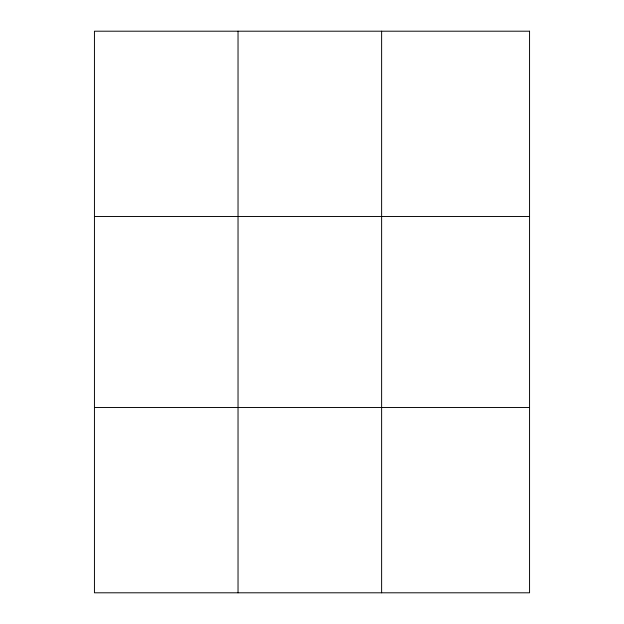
<?xml version="1.0" encoding="UTF-8"?>
<svg xmlns="http://www.w3.org/2000/svg" width="624" height="624" viewBox="0 0 624 624"><rect width="100%" height="100%" fill="white"/><g stroke="black" fill="none" stroke-linecap="round" stroke-linejoin="round"><path stroke-width="0.94" d="M238.033 592.8L238.033 31.2M381.623 592.8L381.623 31.2M94.442 216.528L529.558 216.528M94.442 407.472L529.558 407.472M529.558 31.2L529.558 592.8L94.442 592.8L94.442 31.2L529.558 31.2"/></g></svg>
